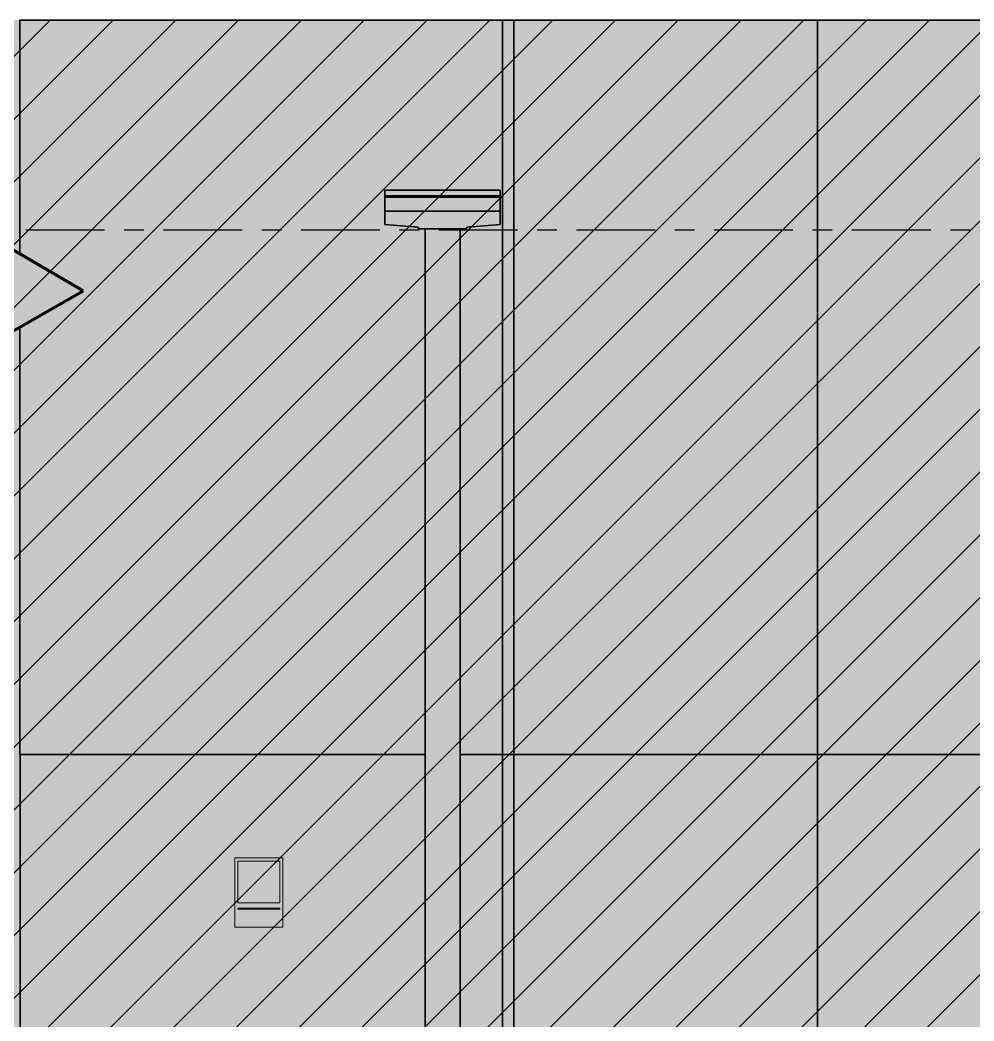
# Model space of a CAD drawing. Header units: millimetres. Extents: x -25371 to 2282244, y -90657 to 147824.
# Drawn here: x 1997837 to 2000565, y 1265 to 4127 of the extents above; entities that cross this region are included whole.
import ezdxf
from ezdxf.xclip import XClip

# ---------------------------------------------------------------- set-up
doc = ezdxf.new("R2010")
doc.units = ezdxf.units.MM
doc.header["$XCLIPFRAME"] = 0
doc.linetypes.add('CENTER', pattern=[50.800000000000004, 31.75, -6.35, 6.35, -6.35])
doc.linetypes.add('TA_GL_000.90000', pattern=[2.475, 0.9, -0.225, 0.225, -0.225, 0.9])
for name, color, linetype in [('000 - 0_SYM_DWG_GRIDLINE_MAIN_COLOR_251', 7, 'Continuous'), ('000 - CONCRETE_PRECAST_HATCH_', 7, 'Continuous'), ('000 - EXISTING_PRECAST_HATCH_', 7, 'Continuous'), ('000 - GRID', 7, 'CENTER')]:
    doc.layers.add(name, color=color, linetype=linetype)
for name, color, linetype, lineweight in [('A-DETL', 7, 'Continuous', 70), ('A-DOOR-E', 7, 'Continuous', 35), ('A-GENM', 7, 'Continuous', 35), ('A-GLAZ-CURT', 7, 'Continuous', 35), ('A-SIGN', 7, 'Continuous', 9), ('E-LITE-EQPM', 7, 'Continuous', 35)]:
    doc.layers.add(name, color=color, linetype=linetype, lineweight=lineweight)
doc.styles.add('TA', font='', dxfattribs={"height": 4.5})
doc.styles.get('TA').set_extended_font_data('Cordia New')

# ---------------------------------------------------------------- blocks, each defined once
blk = doc.blocks.new('DPA_AC-BW - A33_3050H x 3150 W-5441142-VS01 - ELEVATION 5')
at = {"layer": 'A-DOOR-E', "color": 7}
for p, q in [((17174.15346585076, 106600), (15907.26049559445, 106600)), ((17125.09734313627, 106600), (15907.26049559445, 106600)), ((15907.26049559445, 106600), (17200.56830115855, 106600)), ((15907.26049559446, 106600), (17151.51217844407, 106600)), ((16059.00142102669, 106600), (15907.26049559445, 106600)), ((15907.26049559445, 106600), (16134.47237904899, 106600)), ((16059.0014210267, 106600), (16190.2132268248, 106600)), ((16085.41625633451, 106600), (16059.0014210267, 106600)), ((16085.41625633451, 106600), (16059.00142102669, 106600)), ((16095.25714176937, 106600), (16085.41625633451, 106600)), ((16095.25714176937, 106600), (16085.41625633451, 106600)), ((16117.89842917605, 106600), (16095.25714176937, 106600)), ((16117.89842917605, 106600), (16095.25714176937, 106600)), ((16108.05754374119, 106600), (16117.89842917605, 106600)), ((16134.47237904899, 106600), (16108.05754374119, 106600)), ((16108.05754374119, 106600), (16117.89842917605, 106600)), ((16134.47237904899, 106600), (16108.05754374119, 106600)), ((16265.68418484709, 106600), (16134.47237904899, 106600)), ((16190.2132268248, 106600), (16216.62806213261, 106600)), ((16993.73603217605, 106600), (16190.21322682479, 106600)), ((16190.21322682479, 106600), (16216.62806213261, 106600)), ((16206.78717669775, 106600), (16229.42846410443, 106600)), ((16216.62806213261, 106600), (16206.78717669775, 106600)), ((16216.62806213261, 106600), (16206.78717669775, 106600)), ((16206.78717669775, 106600), (16229.42846410443, 106600)), ((16229.42846410443, 106600), (16239.26934953929, 106600)), ((16229.42846410443, 106600), (16239.26934953929, 106600)), ((16239.26934953929, 106600), (16265.68418484709, 106600)), ((16239.26934953929, 106600), (16265.68418484709, 106600)), ((16265.68418484709, 106600), (17069.20699019835, 106600)), ((17020.15086748386, 106600), (16993.73603217605, 106600)), ((16993.88553733817, 106600), (17125.09734313627, 106600)), ((17020.30037264598, 106600), (16993.88553733817, 106600)), ((17030.14125808083, 106600), (17020.15086748386, 106600)), ((17030.14125808084, 106600), (17020.30037264598, 106600)), ((17052.78254548751, 106600), (17030.14125808084, 106600)), ((17052.78254548751, 106600), (17030.14125808083, 106600)), ((17069.20699019835, 106600), (17042.79215489055, 106600)), ((17042.79215489055, 106600), (17052.78254548751, 106600)), ((17042.94166005266, 106600), (17052.78254548751, 106600)), ((17069.35649536045, 106600), (17042.94166005266, 106600)), ((17200.56830115856, 106600), (17069.35649536045, 106600)), ((17151.51217844407, 106600), (17125.09734313627, 106600)), ((17125.09734313627, 106600), (17151.51217844408, 106600)), ((17141.67129300922, 106600), (17164.3125804159, 106600)), ((17151.51217844408, 106600), (17141.67129300922, 106600)), ((17164.3125804159, 106600), (17174.15346585076, 106600)), ((17200.56830115855, 106600), (17174.15346585076, 106600)), ((17174.15346585076, 106600), (17200.56830115856, 106600))]:
    blk.add_line(p, q, dxfattribs=at)
blk = doc.blocks.new('Lighting-Street-LED - Lighting-Street-LED-V2-VS01 - ELEVATION 5')
at = {"layer": 'E-LITE-EQPM', "color": 7}
for p, q in [((15692.74101635232, 108213.6255280302), (15692.74101635232, 108115.6429144583)), ((15692.74101635232, 108196.8643630288), (15692.74101635232, 108213.6255280302)), ((15774.20553420522, 108213.6255280302), (15692.74101635232, 108213.6255280302)), ((16022.4021951459, 108213.6255280302), (15692.74101635232, 108213.6255280302)), ((15788.85019514589, 108213.6255280302), (15774.20553420522, 108213.6255280302)), ((15790.12309882225, 108213.6255280302), (15788.85019514589, 108213.6255280302)), ((15815.11898012409, 108213.6255280302), (15791.07147169585, 108213.6255280302)), ((15818.3837358445, 108213.6255280302), (15815.11898012409, 108213.6255280302)), ((15857.57160574911, 108213.6255280302), (15818.3837358445, 108213.6255280302)), ((15896.75947565371, 108213.6255280302), (15857.57160574911, 108213.6255280302)), ((15900.02423137414, 108213.6255280302), (15896.75947565371, 108213.6255280302)), ((15924.07173980237, 108213.6255280302), (15900.02423137414, 108213.6255280302)), ((15926.29301635233, 108213.6255280302), (15925.02011267597, 108213.6255280302)), ((15940.937677293, 108213.6255280302), (15927.99672503787, 108213.6255280302)), ((16022.4021951459, 108213.6255280302), (15940.937677293, 108213.6255280302)), ((16022.4021951459, 108115.6429144583), (16022.4021951459, 108213.6255280302)), ((16022.4021951459, 108213.6255280302), (16022.40219514589, 108196.8643630288)), ((15692.74101635232, 108193.7636893489), (15692.74101635232, 108196.8643630288)), ((16022.40219514589, 108196.8643630288), (15692.74101635232, 108196.8643630288)), ((15692.74101635232, 108153.2793349741), (15692.74101635232, 108193.7636893489)), ((16022.4021951459, 108193.7636893489), (15692.74101635232, 108193.7636893489)), ((16022.40219514589, 108196.8643630288), (16022.4021951459, 108193.7636893489)), ((16022.4021951459, 108193.7636893489), (16022.4021951459, 108153.2793349741)), ((15692.74101635232, 108115.6429144583), (15692.74101635232, 108153.2793349741)), ((16022.4021951459, 108153.2793349741), (15692.74101635232, 108153.2793349741)), ((16022.4021951459, 108153.2793349741), (16022.4021951459, 108115.6429144583)), ((15692.74101635232, 108115.6429144583), (15774.20553420522, 108108.9396169243)), ((15788.85019514589, 108106.0304073275), (15788.85019514589, 108104.2954032945)), ((15788.85019514589, 108104.2954032945), (15788.85019514589, 108106.0304073275)), ((15788.85019514589, 108104.2954032945), (15789.11596336143, 108103.0907990156)), ((15847.47214600747, 108103.0907990156), (15789.11596336143, 108103.0907990156)), ((15807.5716057492, 108103.0907990157), (15807.5716057492, 102100.0000000001)), ((15926.0272481368, 108103.0907990156), (15867.67106549075, 108103.0907990156)), ((15907.5716057492, 102100.0000000001), (15907.5716057492, 108103.0907990157)), ((15926.0272481368, 108103.0907990156), (15926.29301635233, 108104.2954032945)), ((15926.29301635233, 108104.2954032945), (15926.29301635233, 108106.0304073275)), ((15926.29301635233, 108104.2954032945), (15926.29301635233, 108106.0304073275)), ((15940.937677293, 108108.9396169243), (16022.4021951459, 108115.6429144583))]:
    blk.add_line(p, q, dxfattribs=at)
at = {"layer": 'E-LITE-EQPM', "color": 7, "flags": 128}
for points in [[(15774.20553420522, 108108.9396169243), (15780.42367576102, 108108.3161586406), (15785.04417177146, 108107.6048602158), (15787.88945916606, 108106.8330564495), (15788.85019514589, 108106.0304073275)], [(15847.47214600747, 108103.0907990156), (15852.4956514255, 108103.1543469711), (15857.57160574911, 108103.1756028339)], [(15857.57160574911, 108103.1756028339), (15862.64756007272, 108103.1543469711), (15867.67106549075, 108103.0907990156)], [(15926.29301635233, 108106.0304073275), (15927.25375233216, 108106.8330564495), (15930.09903972676, 108107.6048602158), (15934.7195357372, 108108.3161586406), (15940.937677293, 108108.9396169243)]]:
    blk.add_lwpolyline(points, dxfattribs=at)
blk = doc.blocks.new('System Panel - DPA-AR_Facade_Solid Panel 150mm-5074316-VS01 - ELEVATION 5')
at = {"layer": 'A-GLAZ-CURT', "color": 7}
for p, q in [((30593.58137769184, 106600), (31577.66992137757, 106600)), ((30706.78781472526, 106600), (30593.58137769184, 106600)), ((31690.87635841098, 106600), (30706.78781472526, 106600)), ((30706.78781472526, 106600), (30706.78781472526, 103600))]:
    blk.add_line(p, q, dxfattribs=at)
blk = doc.blocks.new('System Panel - DPA-AR_Facade_Solid Panel 150mm-5093853-VS01 - ELEVATION 5')
at = {"layer": 'A-GLAZ-CURT', "color": 7}
for p, q in [((15947.84598303011, 106600), (16816.34176889123, 106600)), ((16061.05242006353, 106600), (15947.84598303011, 106600)), ((16929.54820592465, 106600), (16061.05242006353, 106600)), ((16061.05242006353, 106600), (16061.05242006353, 103600)), ((16929.54820592465, 106600), (16816.34176889123, 106600)), ((16929.54820592465, 103600), (16929.54820592465, 106600))]:
    blk.add_line(p, q, dxfattribs=at)
blk = doc.blocks.new('System Panel - DPA-AR_Facade_Solid Panel 150mm-V7-VS01 - ELEVATION 5')
at = {"layer": 'A-GLAZ-CURT', "color": 7}
blk.add_line((14650.02097686209, 106600), (14650.02097686209, 104400), dxfattribs=at)
blk = doc.blocks.new('System Panel - DPA-AR_Facade_Solid Panel 150mm-5527618-VS01 - ELEVATION 5')
at = {"layer": 'A-GLAZ-CURT', "color": 7}
for p, q in [((14649.99758240721, 106600), (14649.99758240721, 104400.3485710191)), ((14650.0209768621, 104400), (14650.0209768621, 106600))]:
    blk.add_line(p, q, dxfattribs=at)
blk = doc.blocks.new('System Panel - DPA-AR_Facade_Solid Panel 150mm-5091727-VS01 - ELEVATION 5')
at = {"layer": 'A-GLAZ-CURT', "color": 7}
for p, q in [((15807.88271590375, 106600), (14649.99589478957, 106600)), ((14649.99589478957, 106600), (14649.99589478957, 103600)), ((14649.99612870296, 103600), (14649.99612870296, 106600)), ((14649.99612870296, 106600), (15807.88271590375, 106600)), ((15907.26049559446, 106600), (16028.72905052688, 106600)), ((16028.72881661349, 106600), (15907.26049559445, 106600)), ((16028.72881661349, 103600), (16028.72881661349, 106600))]:
    blk.add_line(p, q, dxfattribs=at)
blk = doc.blocks.new('System Panel - DPA-AR_Facade_Solid Panel 150mm-V16-VS01 - ELEVATION 5')
at = {"layer": 'A-GLAZ-CURT', "color": 7}
for p, q in [((30593.58137779182, 108700), (31577.66992127758, 108700)), ((30706.78781482524, 108700), (30593.58137779182, 108700)), ((31690.876358311, 108700), (30706.78781482524, 108700)), ((30706.78781482524, 108700), (30706.78781482524, 106600)), ((31690.876358311, 108700), (31577.66992127758, 108700)), ((31690.876358311, 106600), (31690.876358311, 108700)), ((31577.66992127758, 106600), (30593.58137779183, 106600)), ((30706.78781482524, 106600), (30593.58137779183, 106600)), ((30706.78781482524, 106600), (31690.876358311, 106600)), ((31577.66992127758, 106600), (31690.876358311, 106600))]:
    blk.add_line(p, q, dxfattribs=at)
blk = doc.blocks.new('System Panel - DPA-AR_Facade_Solid Panel 150mm-5546956-VS01 - ELEVATION 5')
at = {"layer": 'A-GLAZ-CURT', "color": 7}
for p, q in [((15947.84598303012, 108700), (16816.34176889123, 108700)), ((16061.05242006353, 108700), (15947.84598303012, 108700)), ((16929.54820592465, 108700), (16061.05242006353, 108700)), ((16061.05242006353, 108700), (16061.05242006353, 106600)), ((16929.54820592465, 108700), (16816.34176889123, 108700)), ((16929.54820592465, 106600), (16929.54820592465, 108700)), ((16816.34176889123, 106600), (15947.84598303012, 106600)), ((16061.05242006353, 106600), (15947.84598303012, 106600)), ((16061.05242006353, 106600), (16929.54820592465, 106600)), ((16816.34176889123, 106600), (16929.54820592465, 106600))]:
    blk.add_line(p, q, dxfattribs=at)
blk = doc.blocks.new('System Panel - DPA-AR_Facade_Solid Panel 150mm-5600074-VS01 - ELEVATION 5')
at = {"layer": 'A-GLAZ-CURT', "color": 7}
for p, q in [((14648.72916241688, 108031.1521386283), (14648.72916241688, 108700)), ((14648.72916241688, 108700), (16028.72916241656, 108700)), ((16028.72926351336, 108700), (14648.72926351368, 108700)), ((14648.72926351368, 108700), (14648.72926351368, 108031.1520799335)), ((16028.72926351336, 106600), (16028.72926351336, 108700)), ((14648.72916241688, 106600), (14648.72916241688, 107821.8192705968)), ((14648.72926351368, 107821.8193286826), (14648.72926351368, 106600)), ((14650.11250983774, 106600), (14648.72916241687, 106600)), ((14648.72926351367, 106600), (15807.88271590375, 106600)), ((15807.88271590374, 106600), (14800.11250980671, 106600)), ((16028.72916241656, 106600), (15907.26049559445, 106600)), ((15907.26049559445, 106600), (16028.72926351336, 106600))]:
    blk.add_line(p, q, dxfattribs=at)
blk = doc.blocks.new('GM_Signage-FR4_LeftRight - FR4-5392329-VS01 - ELEVATION 5')
at = {"layer": 'A-SIGN', "color": 7}
for p, q in [((15263.22240247565, 106304), (15401.22240247548, 106304)), ((15263.22240247565, 106304), (15263.22240247565, 106106)), ((15272.22240247564, 106295), (15272.22240247564, 106175)), ((15392.22240247549, 106295), (15272.22240247564, 106295)), ((15272.22240403506, 106295), (15392.22240403492, 106295)), ((15272.22240403506, 106175), (15272.22240403506, 106295)), ((15392.22240247549, 106175), (15392.22240247549, 106295)), ((15392.22240403492, 106295), (15392.22240403492, 106175)), ((15401.22240247548, 106304), (15401.22240247548, 106106)), ((15272.22240247564, 106175), (15392.22240247549, 106175)), ((15392.22240403492, 106175), (15272.22240403506, 106175)), ((15272.22240247564, 106160), (15272.22240247564, 106157)), ((15392.22240247549, 106160), (15272.22240247564, 106160)), ((15272.22240403506, 106160), (15392.22240403492, 106160)), ((15272.22240403506, 106157), (15272.22240403506, 106160)), ((15272.22240247564, 106157), (15392.22240247549, 106157)), ((15392.22240403492, 106157), (15272.22240403506, 106157)), ((15392.22240247549, 106157), (15392.22240247549, 106160)), ((15392.22240403492, 106160), (15392.22240403492, 106157)), ((15263.22240247565, 106106), (15401.22240247548, 106106))]:
    blk.add_line(p, q, dxfattribs=at)
blk = doc.blocks.new('MRTA_Logo - MRTA Logo W Text-5865454-VS01 - ELEVATION 5')
at = {"layer": '000 - CONCRETE_PRECAST_HATCH_'}
h = blk.add_hatch(color=7, dxfattribs=at)
h.dxf.hatch_style = 1
h.paths.add_polyline_path([(14829.94818231104, 107925.9399159551), (13955.01513755945, 108433.9088215233), (13733.50520711899, 108306.6387859036), (14391.15385217093, 107928.7822879569), (13734.66028193022, 107551.5894465232), (13955.37402490792, 107423.4473913833)])
at = {"layer": 'A-DETL', "color": 7}
for p, q in [((14829.9482278351, 107925.9399159551), (13955.01516044017, 108433.9088346695)), ((13955.37404755125, 107423.4473782371), (14829.9482278351, 107925.9399159551))]:
    blk.add_line(p, q, dxfattribs=at)
at = {"layer": 'A-GENM', "color": 7}
for p, q in [((13955.01511491612, 108433.9088346695), (14829.94818231104, 107925.9399159551)), ((14829.94818231104, 107925.9399159551), (13955.3740020272, 107423.4473782371))]:
    blk.add_line(p, q, dxfattribs=at)
blk = doc.blocks.new('C-1-VS01-AR-2563-01 -C_20260615-163154_ELEVATION_5_EX')
at = {"layer": '000 - EXISTING_PRECAST_HATCH_'}
h = blk.add_hatch(dxfattribs=at)
h.set_pattern_fill('ANSI31', angle=-2.197154778051754e-15)
h.set_pattern_definition([(45, (0, 0), (-89.80256121069154, 89.80256121069154), [])])
h.paths.add_polyline_path([(-10057.39500748023, 103570), (-11756.35920149005, 103570), (-11756.35920149005, 108700), (9384.51715697505, 108700), (9384.51715697505, 103570), (-8957.366102952292, 103570), (-8957.366102952292, 105750), (-10057.39500748023, 105750)])
h = blk.add_hatch(dxfattribs=at)
h.set_pattern_fill('AR-CONC', scale=0.05, angle=-2.197154778051754e-15)
h.set_pattern_definition([(49.99999999999999, (0, 0), (364.369337992008, -31.87817107780619), [38.10000000000001, -419.1]), (355, (0, 0), (-70.48684284993867, 382.1136904780703), [30.48, -335.28116834]), (100.4514447, (30.364014, -2.656507000000001), (293.8824941807065, 350.2355038243902), [32.3800176, -356.1804892]), (46.18420000000001, (3.896114641377519e-15, 101.6), (542.1580817842598, -84.08465586545432), [57.15, -628.65]), (96.63555760999999, (45.17980000000001, 94.593), (474.8082681030061, 494.8522491954431), [48.57004628, -534.27121632]), (351.1841511700001, (3.896114641377519e-15, 101.6), (474.8082681299541, 494.8522491710654), [45.71993414000001, -502.91946384]), (21, (50.8, 76.20000000000002), (303.228782538265, -204.5303963741752), [38.10000000000001, -419.1]), (326.0000000000001, (50.8, 76.20000000000002), (123.6040566952942, 368.3759322446385), [30.48, -335.28]), (71.45144499999999, (76.0690652, 59.1558002), (426.8328385574324, 163.8455377718105), [32.3800176, -356.1798752]), (37.50000000000001, (0, 0), (6.17720650118364, 169.1100777463062), [0, -331.216, 0, -340.36, 0, -336.55]), (7.499999999999998, (0, 0), (133.6393250206115, 200.361149636239), [0, -194.056, 0, -323.596, 0, -128.27]), (327.5, (-113.284, 4.344167825135934e-15), (271.1811903337428, -11.4574879853469), [0, -127, 0, -396.24, 0, -525.78]), (317.5, (-164.084, 6.292225145824694e-15), (296.2583627720361, 50.85298206666606), [0, -165.1, 0, -263.144, 0, -373.38])])
h.paths.add_polyline_path([(-10057.39500748023, 103570), (-11756.35920149005, 103570), (-11756.35920149005, 108700), (9384.51715697505, 108700), (9384.51715697505, 103570), (-8957.366102952292, 103570), (-8957.366102952292, 105750), (-10057.39500748023, 105750)])
at = {"layer": 'A-DOOR-E', "color": 7}
blk.add_blockref('DPA_AC-BW - A33_3050H x 3150 W-5441142-VS01 - ELEVATION 5', (-22306.35920133595, 0), dxfattribs=at)
at = {"layer": 'A-GENM', "color": 7}
blk.add_blockref('MRTA_Logo - MRTA Logo W Text-5865454-VS01 - ELEVATION 5', (-22306.35920133595, 0), dxfattribs=at)
at = {"layer": 'A-GLAZ-CURT', "color": 7}
for name, p in [('System Panel - DPA-AR_Facade_Solid Panel 150mm-5600074-VS01 - ELEVATION 5', (-22306.35920133595, 0)), ('System Panel - DPA-AR_Facade_Solid Panel 150mm-5546956-VS01 - ELEVATION 5', (-22306.35920133595, 0)), ('System Panel - DPA-AR_Facade_Solid Panel 150mm-V16-VS01 - ELEVATION 5', (-36083.59881023654, 0)), ('System Panel - DPA-AR_Facade_Solid Panel 150mm-5091727-VS01 - ELEVATION 5', (-22306.35920133595, 0)), ('System Panel - DPA-AR_Facade_Solid Panel 150mm-5527618-VS01 - ELEVATION 5', (-22306.35920133595, 0)), ('System Panel - DPA-AR_Facade_Solid Panel 150mm-V7-VS01 - ELEVATION 5', (-22306.35920133595, 0)), ('System Panel - DPA-AR_Facade_Solid Panel 150mm-5093853-VS01 - ELEVATION 5', (-22306.35920133595, 0)), ('System Panel - DPA-AR_Facade_Solid Panel 150mm-5074316-VS01 - ELEVATION 5', (-36083.59881023654, 0))]:
    blk.add_blockref(name, p, dxfattribs=at)
at = {"layer": 'A-SIGN', "color": 7}
blk.add_blockref('GM_Signage-FR4_LeftRight - FR4-5392329-VS01 - ELEVATION 5', (-22306.35920133595, 0), dxfattribs=at)
at = {"layer": 'E-LITE-EQPM', "color": 7}
blk.add_blockref('Lighting-Street-LED - Lighting-Street-LED-V2-VS01 - ELEVATION 5', (-22306.35920133595, 0), dxfattribs=at)
blk = doc.blocks.new('*U2261')
at = {"layer": '000 - 0_SYM_DWG_GRIDLINE_MAIN_COLOR_251', "color": 7, "linetype": 'ByBlock', "ltscale": 5}
blk.add_line((19.99999999999998, -1.485280471089079e-13), (-529.2856556907975, 4.57601348700367e-13), dxfattribs=at)
at = {"color": 7, "style": 'TA', "flags": 1}
blk.add_attdef('LOCATION', (5.999999999999999, -6.000000000000001), '', height=4.5, rotation=270, dxfattribs=at)
blk = doc.blocks.new('C-1-VS01_REV00_20260615-231813_ELEVATION_5_DIMS-1')
at = {"layer": '000 - GRID', "color": 7, "linetype": 'TA_GL_000.90000', "xscale": 50.00000000000004, "yscale": 50.00000000000004, "zscale": 50.00000000000004, "rotation": 180}
for p in [(-16090.43769858638, 108700), (-16090.43769858638, 108100)]:
    blk.add_blockref('*U2261', p, dxfattribs=at)

msp = doc.modelspace()

# ---------------------------------------------------------------- block references
at = {"color": 7}
ref = msp.add_blockref('C-1-VS01-AR-2563-01 -C_20260615-163154_ELEVATION_5_EX', (2005494.348152127, -104572.7440685458), dxfattribs=at)
XClip(ref).set_block_clipping_path([(-15062.045118506998, 95079.22924970606), (12597.819570642896, 115145.36581886702)])

# ---------------------------------------------------------------- next in the draw order: block references
msp.add_blockref('C-1-VS01_REV00_20260615-231813_ELEVATION_5_DIMS-1', (2005494.348152127, -104572.7440685458), dxfattribs=at)

doc.saveas('drawing.dxf')
